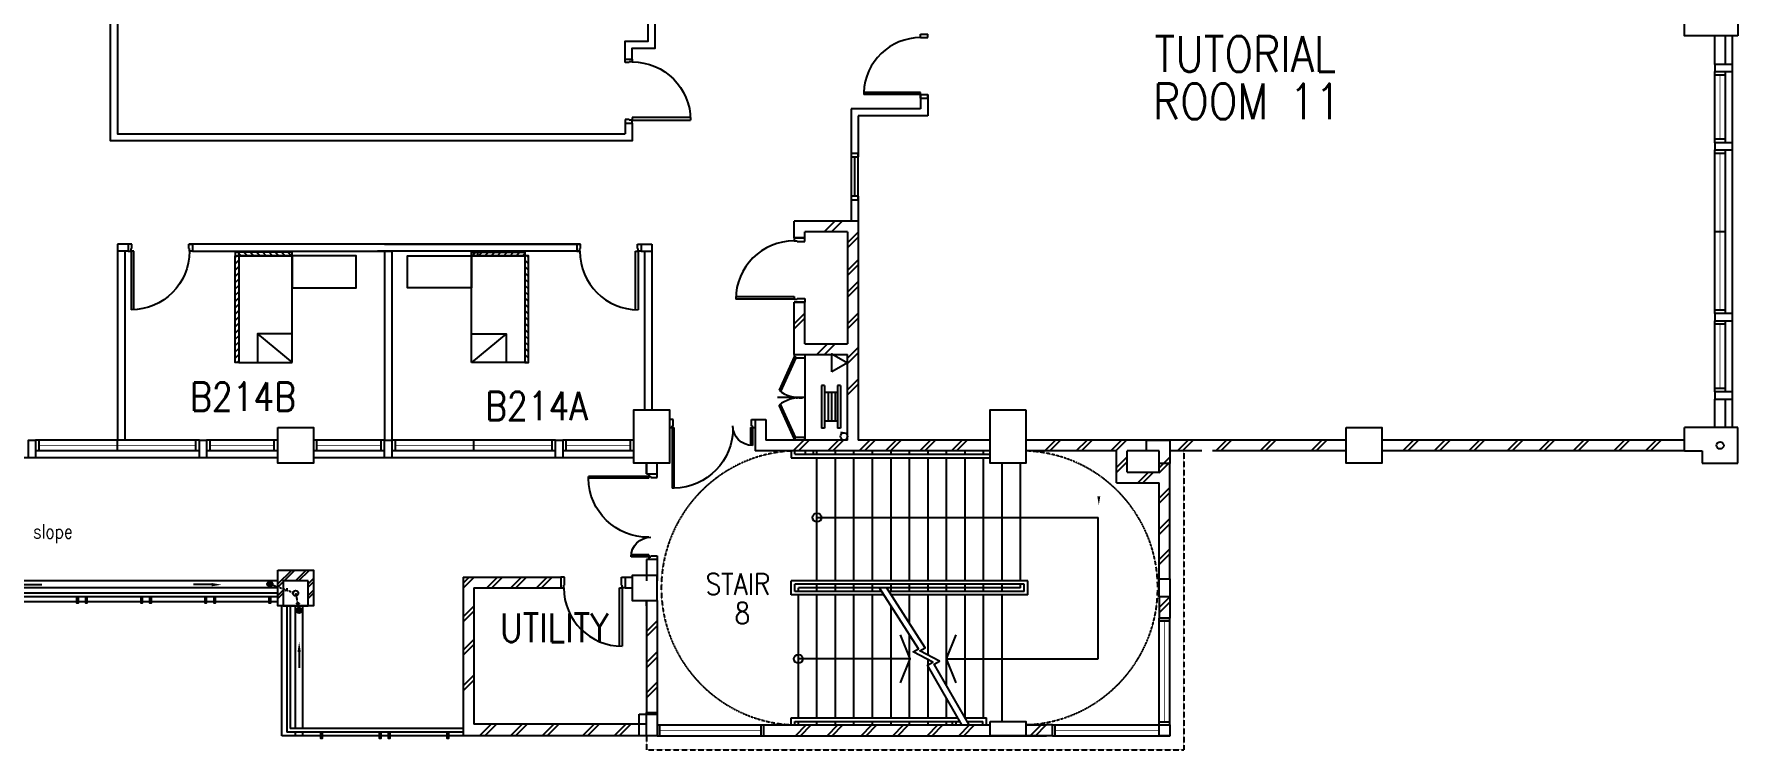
# Model space of a CAD drawing. Extents: x 1845062 to 1967303, y -845223 to -764674.
# Drawn here: x 1907242 to 1931165, y -842699 to -832649 of the extents above; entities that cross this region are included whole.
import ezdxf

# ---------------------------------------------------------------- set-up
doc = ezdxf.new("R2010")
doc.units = 0
doc.header["$LTSCALE"] = 12
doc.header["$MEASUREMENT"] = 0
doc.linetypes.add('DIVIDE', pattern=[1.25, 0.5, -0.25, 0, -0.25, 0, -0.25])
doc.linetypes.add('HIDDEN', pattern=[0.375, 0.25, -0.125])
doc.layers.get('0').update_dxf_attribs({"linetype": 'CONTINUOUS'})
for name, color, linetype in [('-FF', 240, 'CONTINUOUS'), ('-HR', 4, 'CONTINUOUS'), ('-SPR TEXT', 2, 'CONTINUOUS'), ('COL', 3, 'CONTINUOUS'), ('DOOR', 5, 'CONTINUOUS'), ('DR', 7, 'CONTINUOUS'), ('extension', 1, 'CONTINUOUS'), ('FURN', 1, 'CONTINUOUS'), ('H', 1, 'CONTINUOUS'), ('hatch', 7, 'CONTINUOUS'), ('LINE', 7, 'CONTINUOUS'), ('partition', 7, 'CONTINUOUS'), ('rail', 1, 'CONTINUOUS'), ('RWDP', 145, 'CONTINUOUS'), ('stair', 7, 'CONTINUOUS'), ('T50', 4, 'CONTINUOUS'), ('WALL', 2, 'CONTINUOUS'), ('WIN', 5, 'CONTINUOUS'), ('WP', 50, 'DIVIDE')]:
    doc.layers.add(name, color=color, linetype=linetype)
doc.styles.add('ROMANS', font='romans')

# ---------------------------------------------------------------- blocks, each defined once
blk = doc.blocks.new('D1200')
at = {"layer": 'DR', "color": 7}
for p, q in [((37, 115), (37, 965)), ((62, 115), (62, 965)), ((1138, 115), (1138, 364)), ((1163, 115), (1163, 365)), ((0, 115), (37, 115)), ((37, 115), (37, 90)), ((62, 115), (37, 115)), ((37, 90), (50, 90)), ((50, 90), (50, 0)), ((1138, 115), (1163, 115)), ((1150, 90), (1150, 0)), ((1150, 90), (1163, 90)), ((1163, 115), (1163, 90)), ((1163, 115), (1200, 115))]:
    blk.add_line(p, q, dxfattribs=at)
blk.add_arc((1163, 90), 275, 90, 180, dxfattribs=at)
at = {"layer": 'WIN', "color": 7}
for p, q in [((62, 965), (37, 965)), ((62, 965), (62, 965)), ((50, 0), (0, 0)), ((1150, 0), (1200, 0))]:
    blk.add_line(p, q, dxfattribs=at)
blk.add_arc((50, 125), 840, 359.3227, 89.147, dxfattribs=at)
blk = doc.blocks.new('FG')
at = {"layer": 'LINE', "linetype": 'Continuous'}
for points in [[(0, 0), (50, 0), (50, 100), (0, 100)], [(600, 0), (650, 0), (650, 100), (600, 100)]]:
    blk.add_lwpolyline(points, close=True, dxfattribs=at)
at = {"layer": 'LINE', "color": 5, "linetype": 'Continuous'}
for points in [[(600, 100), (50, 100)], [(50, 0), (600, 0)]]:
    blk.add_lwpolyline(points, dxfattribs=at)
at = {"layer": 'LINE', "color": 1, "linetype": 'Continuous'}
blk.add_lwpolyline([(50, 50), (600, 50)], dxfattribs=at)
blk = doc.blocks.new('D900')
at = {"layer": 'DOOR', "color": 7}
for p, q in [((50, 100), (50, 899)), ((80, 899), (50, 899)), ((80, 100), (80, 899)), ((0, 100), (0, 0)), ((0, 100), (50, 100)), ((0, 0), (50, 0)), ((50, 100), (50, 0)), ((50, 100), (80, 100)), ((850, 100), (850, 0)), ((850, 100), (900, 100)), ((850, 0), (900, 0)), ((900, 100), (900, 0))]:
    blk.add_line(p, q, dxfattribs=at)
blk.add_arc((50, 100), 800, 0, 87.8509, dxfattribs=at)
blk = doc.blocks.new('d900-1b1')
at = {"layer": 'DR'}
for p, q in [((40, 100), (40, 920)), ((80, 919), (80, 100)), ((0, 0), (0, 100)), ((0, 100), (40, 100)), ((50, 0), (0, 0)), ((80, 100), (40, 100)), ((40, 100), (40, 60)), ((40, 60), (50, 60)), ((50, 60), (50, 0)), ((860, 60), (850, 60)), ((850, 60), (850, 0)), ((850, 0), (900, 0)), ((860, 100), (860, 60)), ((900, 100), (860, 100)), ((900, 0), (900, 100))]:
    blk.add_line(p, q, dxfattribs=at)
blk.add_arc((40, 100), 820, 0, 90, dxfattribs=at)
blk = doc.blocks.new('DR-900-B')
at = {"layer": 'DR'}
for p, q in [((0, 900), (-150, 900)), ((-150, 900), (-150, 860)), ((-150, 860), (-110, 860)), ((-110, 860), (-110, 850)), ((-110, 850), (0, 850)), ((0, 850), (0, 900)), ((-150, 40), (-970, 40)), ((-969, 80), (-150, 80)), ((-150, 80), (-150, 40)), ((-150, 40), (-110, 40)), ((-150, 0), (-150, 40)), ((0, 0), (-150, 0)), ((-110, 50), (0, 50)), ((-110, 40), (-110, 50)), ((0, 50), (0, 0))]:
    blk.add_line(p, q, dxfattribs=at)
blk.add_arc((-150, 40), 820, 90, 180, dxfattribs=at)

msp = doc.modelspace()

# ---------------------------------------------------------------- hatches: boundary and pattern name
at = {"layer": 'FURN', "linetype": 'Continuous'}
h = msp.add_hatch(dxfattribs=at)
h.set_pattern_fill('ANSI31', color=0, scale=500, angle=-270, style=0)
h.set_pattern_definition([(45, (2237206.62, -2494112.42), (44.1941739, -44.1941738), [])])
h.paths.add_polyline_path([(1910116.3, -837260.9), (1910066.3, -837260.9), (1910066.3, -835760.9), (1910116.3, -835760.9)])
h = msp.add_hatch(dxfattribs=at)
h.set_pattern_fill('ANSI31', color=0, scale=500, angle=-270, style=0)
h.set_pattern_definition([(135, (1583037.23, -2494469.83), (-44.1941738, -44.1941739), [])])
h.paths.add_polyline_path([(1910116.3, -835760.9), (1910116.3, -835710.9), (1910866.3, -835710.9), (1910866.3, -835760.9)])
h = msp.add_hatch(dxfattribs=at)
h.set_pattern_fill('ANSI31', color=0, scale=500, angle=-270, style=0)
h.set_pattern_definition([(45, (2241213.453, -2494469.83), (44.1941739, -44.1941738), [])])
h.paths.add_polyline_path([(1914134.4, -835760.9), (1914134.4, -835710.9), (1913384.4, -835710.9), (1913384.4, -835760.9)])
h = msp.add_hatch(dxfattribs=at)
h.set_pattern_fill('ANSI31', color=0, scale=500, angle=-270, style=0)
h.set_pattern_definition([(135, (1587044.06, -2494112.42), (-44.1941738, -44.1941739), [])])
h.paths.add_polyline_path([(1914134.4, -837260.9), (1914184.4, -837260.9), (1914184.4, -835760.9), (1914134.4, -835760.9)])
at = {"layer": 'RWDP', "linetype": 'Continuous'}
h = msp.add_hatch(dxfattribs=at)
h.set_pattern_fill('ANSI31', color=0, scale=200, angle=45, style=0)
h.set_pattern_definition([(90, (219959.452, 12.318), (-25, 5e-15), [])])
edge = h.paths.add_edge_path()
edge.add_arc((1910554.7, -840370.4), 37.5, 0, 360)
h = msp.add_hatch(dxfattribs=at)
h.set_pattern_fill('ANSI31', color=0, scale=200, angle=45, style=0)
h.set_pattern_definition([(90, (220367.192, -358.318), (-25, 5e-15), [])])
edge = h.paths.add_edge_path()
edge.add_arc((1910962.5, -840741), 37.5, 0, 360)

# ---------------------------------------------------------------- linework, layer by layer
at = {"layer": '-FF', "color": 0, "linetype": 'Continuous'}
msp.add_line((1918064.7, -837149.1), (1918064.7, -838349.1), dxfattribs=at)
at = {"layer": '-HR', "color": 0}
for p, q in [((1918339.3, -837582.6), (1918299.3, -837582.6)), ((1918299.3, -837582.6), (1918299.3, -838182.6)), ((1918339.3, -837582.6), (1918339.3, -838182.6)), ((1918524.7, -837682.6), (1918339.3, -837682.6)), ((1918389.3, -837682.6), (1918389.3, -838082.6)), ((1918439.3, -837682.6), (1918439.3, -838082.6)), ((1918489.3, -837682.6), (1918489.3, -838082.6)), ((1918524.7, -837582.6), (1918524.7, -838182.6)), ((1918564.7, -837582.6), (1918524.7, -837582.6)), ((1918564.7, -837582.6), (1918564.7, -838182.6)), ((1918339.3, -838182.6), (1918299.3, -838182.6)), ((1918524.7, -838082.6), (1918339.3, -838082.6)), ((1918564.7, -838182.6), (1918524.7, -838182.6))]:
    msp.add_line(p, q, dxfattribs=at)
msp.add_lwpolyline([(1918444.7, -837390.3), (1918444.7, -837136.3), (1918664.7, -837263.3)], close=True, dxfattribs=at)
at = {"layer": '-SPR TEXT', "color": 0, "linetype": 'Continuous'}
msp.add_line((1918564.7, -838236.1), (1918614.1, -838248.2), dxfattribs=at)
msp.add_circle((1918614.1, -838298.2), 50, dxfattribs=at)
at = {"color": 0}
for p, q in [((1931089.7, -838174.1), (1931089.7, -832674.1)), ((1910664.7, -838599.1), (1906164.7, -838599.1)), ((1915664.7, -838599.1), (1911164.7, -838599.1)), ((1910664.7, -840324.1), (1906164.7, -840324.1)), ((1907091.5, -840379), (1907349.8, -840379)), ((1909737.9, -840379), (1909479.6, -840379)), ((1910664.7, -840424.1), (1906164.7, -840424.1)), ((1910914.7, -842399.1), (1910914.7, -840674.1)), ((1911014.7, -842399.1), (1911014.7, -840674.1)), ((1910964.5, -841325), (1910964.5, -841546.2)), ((1910914.7, -842499.1), (1910914.7, -842449.1)), ((1911014.7, -842499.1), (1911014.7, -842449.1))]:
    msp.add_line(p, q, dxfattribs=at)
at = {"color": 0, "linetype": 'Continuous'}
for p, q in [((1919689.7, -833499.1), (1919689.7, -833699.1)), ((1919789.7, -833499.1), (1919789.7, -833799.1)), ((1919689.7, -833699.1), (1918714.7, -833699.1)), ((1919789.7, -833799.1), (1918814.7, -833799.1)), ((1919789.7, -833699.1), (1919789.7, -833799.1)), ((1913339.7, -842499.1), (1910721.7, -842499.1))]:
    msp.add_line(p, q, dxfattribs=at)
at = {"color": 0}
for points in [[(1909737.9, -840402.3), (1909737.9, -840355.7), (1909877.9, -840379)], [(1910941.1, -841325), (1910987.8, -841325), (1910964.5, -841185)]]:
    msp.add_solid(points, dxfattribs=at)
at = {"layer": 'COL', "color": 0}
for p, q in [((1931164.7, -838174.1), (1930414.7, -838174.1)), ((1930414.7, -838499.1), (1930414.7, -838174.1)), ((1931164.7, -838674.1), (1931164.7, -838174.1)), ((1930414.7, -838499.1), (1930664.7, -838499.1)), ((1930664.7, -838499.1), (1930664.7, -838674.1)), ((1930664.7, -838674.1), (1931164.7, -838674.1))]:
    msp.add_line(p, q, dxfattribs=at)
for points in [[(1931164.7, -832674.1), (1930414.7, -832674.1), (1930414.7, -832174.1), (1931164.7, -832174.1)], [(1916164.7, -837924.1), (1916164.7, -838674.1), (1915664.7, -838674.1), (1915664.7, -837924.1)], [(1915664.7, -837924.1), (1916164.7, -837924.1), (1916164.7, -838674.1), (1915664.7, -838674.1)], [(1915664.7, -837924.1), (1916164.7, -837924.1), (1916164.7, -838674.1), (1915664.7, -838674.1)], [(1921164.7, -837924.1), (1921164.7, -838674.1), (1920664.7, -838674.1), (1920664.7, -837924.1)], [(1921164.7, -837924.1), (1921164.7, -838674.1), (1920664.7, -838674.1), (1920664.7, -837924.1)], [(1910664.7, -838174.1), (1911164.7, -838174.1), (1911164.7, -838674.1), (1910664.7, -838674.1)], [(1925664.7, -838174.1), (1926164.7, -838174.1), (1926164.7, -838674.1), (1925664.7, -838674.1)], [(1923039.7, -838499.1), (1922859.7, -838499.1), (1922859.7, -838349.1), (1923189.7, -838349.1), (1923189.7, -838679.1), (1923039.7, -838679.1)], [(1910664.7, -840174.1), (1911164.7, -840174.1), (1911164.7, -840674.1), (1910664.7, -840674.1)], [(1911089.7, -840324.1), (1910739.7, -840324.1), (1910739.7, -840674.1), (1911089.7, -840674.1)], [(1915989.7, -840249.1), (1915639.7, -840249.1), (1915639.7, -840599.1), (1915989.7, -840599.1)], [(1923039.7, -840299.1), (1923189.7, -840299.1), (1923189.7, -840549.1), (1923039.7, -840549.1)], [(1923039.7, -840299.1), (1923189.7, -840299.1), (1923189.7, -840549.1), (1923039.7, -840549.1)], [(1923039.7, -840299.1), (1923189.7, -840299.1), (1923189.7, -840549.1), (1923039.7, -840549.1)], [(1915739.7, -842199.1), (1915989.7, -842199.1), (1915989.7, -842499.1), (1915739.7, -842499.1)], [(1915839.7, -842174.1), (1915989.7, -842174.1), (1915989.7, -842499.1), (1915839.7, -842499.1)], [(1920664.7, -842299.1), (1921164.7, -842299.1), (1921164.7, -842499.1), (1920664.7, -842499.1)], [(1920664.7, -842299.1), (1921164.7, -842299.1), (1921164.7, -842499.1), (1920664.7, -842499.1)]]:
    msp.add_lwpolyline(points, close=True, dxfattribs=at)
at = {"layer": 'DOOR', "color": 0}
for p, q in [((1917914.7, -837179.1), (1917701.4, -837650.1)), ((1917935.5, -837193), (1917721.5, -837665)), ((1917914.7, -837154.1), (1917914.7, -837179.1)), ((1917914.7, -837179.1), (1917939.7, -837179.1)), ((1917935.5, -837193), (1917914.7, -837179.1)), ((1917939.7, -837179.1), (1917939.7, -837192.1)), ((1917939.7, -837192.1), (1918064.7, -837192.1)), ((1918064.7, -837154.1), (1918064.7, -837192.1)), ((1917914.7, -838329.1), (1917701.4, -837858.2)), ((1917935.5, -838315.3), (1917721.5, -837843.3)), ((1917935.5, -838305.2), (1917914.7, -838319.1)), ((1917914.7, -838319.1), (1917939.7, -838319.1)), ((1917914.7, -838344.1), (1917914.7, -838319.1)), ((1917939.7, -838319.1), (1917939.7, -838306.1)), ((1917939.7, -838306.1), (1918064.7, -838306.1)), ((1918064.7, -838344.1), (1918064.7, -838306.1))]:
    msp.add_line(p, q, dxfattribs=at)
for centre, start, end in [((1918008.4, -837256.8), 232.03455, 272.4491), ((1918008.4, -838251.5), 87.5509, 127.96545)]:
    msp.add_arc(centre, 499, start, end, dxfattribs=at)
at = {"layer": 'DR', "color": 0}
for p, q in [((1918064.7, -835511.6), (1917914.7, -835511.6)), ((1917914.7, -835511.6), (1917914.7, -835551.6)), ((1917914.7, -835551.6), (1917954.7, -835551.6)), ((1917954.7, -835551.6), (1917954.7, -835561.6)), ((1917954.7, -835561.6), (1918064.7, -835561.6)), ((1918064.7, -835561.6), (1918064.7, -835511.6)), ((1917914.7, -836371.6), (1917094.7, -836371.6)), ((1917095.7, -836331.6), (1917914.7, -836331.6)), ((1917914.7, -836331.6), (1917914.7, -836371.6)), ((1917914.7, -836371.6), (1917954.7, -836371.6)), ((1918064.7, -836411.6), (1917914.7, -836411.6)), ((1917954.7, -836361.6), (1918064.7, -836361.6)), ((1917954.7, -836371.6), (1917954.7, -836361.6)), ((1918064.7, -836361.6), (1918064.7, -836411.6)), ((1918064.7, -837753), (1917680.3, -837753))]:
    msp.add_line(p, q, dxfattribs=at)
at = {"layer": 'DR', "color": 0, "linetype": 'Continuous'}
for p, q in [((1915839.7, -840674.1), (1915839.7, -840599.1)), ((1915989.7, -840599.1), (1915989.7, -840674.1))]:
    msp.add_line(p, q, dxfattribs=at)
at = {"layer": 'DR', "color": 0}
msp.add_arc((1917914.7, -836371.6), 820, 90, 180, dxfattribs=at)
at = {"layer": 'extension', "color": 0, "linetype": 'HIDDEN'}
for p, q in [((1923383.9, -838499.1), (1923383.9, -842699.1)), ((1915839.7, -842499.1), (1915839.7, -842699.1)), ((1915839.7, -842699.1), (1923383.9, -842699.1))]:
    msp.add_line(p, q, dxfattribs=at)
at = {"layer": 'FURN', "color": 0, "linetype": 'Continuous'}
for p, q in [((1910381.3, -836856.9), (1910866.3, -837260.9)), ((1913869.4, -836856.9), (1913384.4, -837260.9))]:
    msp.add_line(p, q, dxfattribs=at)
for points in [[(1910116.3, -835760.9), (1910116.3, -835710.9), (1910066.3, -835710.9), (1910066.3, -835760.9)], [(1910116.3, -837260.9), (1910066.3, -837260.9), (1910066.3, -835760.9), (1910116.3, -835760.9)], [(1910866.3, -835760.9), (1910866.3, -835710.9), (1910116.3, -835710.9), (1910116.3, -835760.9)], [(1910866.3, -837260.9), (1910866.3, -835760.9), (1910116.3, -835760.9), (1910116.3, -837260.9)], [(1910866.3, -836210.9), (1911766.3, -836210.9), (1911766.3, -835760.9), (1910866.3, -835760.9)], [(1913384.4, -836210.9), (1912484.4, -836210.9), (1912484.4, -835760.9), (1913384.4, -835760.9)], [(1913384.4, -835760.9), (1913384.4, -835710.9), (1914134.4, -835710.9), (1914134.4, -835760.9)], [(1913384.4, -837260.9), (1913384.4, -835760.9), (1914134.4, -835760.9), (1914134.4, -837260.9)], [(1913416.3, -835760.9), (1913416.3, -835710.9), (1913466.3, -835710.9), (1913466.3, -835760.9)], [(1914134.4, -837260.9), (1914184.4, -837260.9), (1914184.4, -835760.9), (1914134.4, -835760.9)], [(1910866.3, -837260.9), (1910866.3, -836856.9), (1910381.3, -836856.9), (1910381.3, -837260.9)], [(1913384.4, -837260.9), (1913384.4, -836856.9), (1913869.4, -836856.9), (1913869.4, -837260.9)]]:
    msp.add_lwpolyline(points, close=True, dxfattribs=at)
at = {"layer": 'H', "color": 0}
for p, q in [((1913348.9, -840274.1), (1913264.7, -840358.3)), ((1913419.6, -840274.1), (1913269.6, -840424.1)), ((1913749.7, -840274.1), (1913599.7, -840424.1)), ((1913820.5, -840274.1), (1913670.5, -840424.1)), ((1914084.9, -840274.1), (1913934.9, -840424.1)), ((1914155.6, -840274.1), (1914005.6, -840424.1)), ((1914446.4, -840274.1), (1914296.4, -840424.1)), ((1914517.1, -840274.1), (1914367.1, -840424.1)), ((1913414.7, -840681.4), (1913264.7, -840831.4)), ((1913414.7, -840752.1), (1913264.7, -840902.1)), ((1913414.7, -841147.7), (1913264.7, -841297.7)), ((1913414.7, -841218.4), (1913264.7, -841368.4)), ((1913414.7, -841650.4), (1913264.7, -841800.4)), ((1913414.7, -841721.1), (1913264.7, -841871.1))]:
    msp.add_line(p, q, dxfattribs=at)
at = {"layer": 'hatch', "color": 0}
for p, q in [((1918333.6, -835424.1), (1918483.6, -835274.1)), ((1918439.7, -835424.1), (1918589.7, -835274.1)), ((1918664.7, -835580.5), (1918814.7, -835430.5)), ((1918664.7, -835652.1), (1918814.7, -835502.1)), ((1918664.7, -835969.1), (1918814.7, -835819.1)), ((1918664.7, -836040.7), (1918814.7, -835890.7)), ((1918664.7, -836273.3), (1918814.7, -836123.3)), ((1918664.7, -836344.9), (1918814.7, -836194.9)), ((1918664.7, -836344.9), (1918814.7, -836194.9)), ((1917914.7, -836717.1), (1918064.7, -836567.1)), ((1917914.7, -836788.7), (1918064.7, -836638.7)), ((1918664.7, -836717.1), (1918814.7, -836567.1)), ((1918664.7, -836788.7), (1918814.7, -836638.7)), ((1918233.2, -837149.1), (1918383.2, -836999.1)), ((1918339.3, -837149.1), (1918489.3, -836999.1)), ((1918664.7, -837200.3), (1918814.7, -837050.3)), ((1918664.7, -837271.9), (1918814.7, -837121.9)), ((1918664.7, -837644.1), (1918814.7, -837494.1)), ((1918664.7, -837715.7), (1918814.7, -837565.7)), ((1917901.5, -838499.1), (1918051.5, -838349.1)), ((1917973.1, -838499.1), (1918123.1, -838349.1)), ((1918384.7, -838499.1), (1918534.7, -838349.1)), ((1918456.3, -838499.1), (1918606.3, -838349.1)), ((1918828.5, -838499.1), (1918978.5, -838349.1)), ((1918900.1, -838499.1), (1919050.1, -838349.1)), ((1919195.1, -838499.1), (1919345.1, -838349.1)), ((1919266.7, -838499.1), (1919416.7, -838349.1)), ((1919678.2, -838499.1), (1919828.2, -838349.1)), ((1919749.9, -838499.1), (1919899.9, -838349.1)), ((1920122.1, -838499.1), (1920272.1, -838349.1)), ((1920193.7, -838499.1), (1920343.7, -838349.1)), ((1921431.9, -838499.1), (1921581.9, -838349.1)), ((1921503.5, -838499.1), (1921653.5, -838349.1)), ((1921875.7, -838499.1), (1922025.7, -838349.1)), ((1921947.3, -838499.1), (1922097.3, -838349.1)), ((1922358.9, -838499.1), (1922508.9, -838349.1)), ((1922430.5, -838499.1), (1922580.5, -838349.1)), ((1923296, -838499.1), (1923446, -838349.1)), ((1923367.7, -838499.1), (1923517.7, -838349.1)), ((1923834.2, -838499.1), (1923984.2, -838349.1)), ((1923905.9, -838499.1), (1924055.9, -838349.1)), ((1924457.1, -838499.1), (1924607.1, -838349.1)), ((1924528.7, -838499.1), (1924678.7, -838349.1)), ((1925170.7, -838499.1), (1925320.7, -838349.1)), ((1925242.3, -838499.1), (1925392.3, -838349.1)), ((1926457.7, -838499.1), (1926607.7, -838349.1)), ((1926529.3, -838499.1), (1926679.3, -838349.1)), ((1926901.5, -838499.1), (1927051.5, -838349.1)), ((1926973.2, -838499.1), (1927123.2, -838349.1)), ((1927384.7, -838499.1), (1927534.7, -838349.1)), ((1927456.3, -838499.1), (1927606.3, -838349.1)), ((1927924.5, -838499.1), (1928074.5, -838349.1)), ((1927996.1, -838499.1), (1928146.1, -838349.1)), ((1928368.3, -838499.1), (1928518.3, -838349.1)), ((1928439.9, -838499.1), (1928589.9, -838349.1)), ((1928851.5, -838499.1), (1929001.5, -838349.1)), ((1928923.1, -838499.1), (1929073.1, -838349.1)), ((1929421.6, -838499.1), (1929571.6, -838349.1)), ((1929493.3, -838499.1), (1929643.3, -838349.1)), ((1929865.5, -838499.1), (1930015.5, -838349.1)), ((1929937.1, -838499.1), (1930087.1, -838349.1)), ((1922439.7, -838733.6), (1922589.7, -838583.6)), ((1922439.7, -838805.2), (1922589.7, -838655.2)), ((1923039.7, -838738.5), (1923189.7, -838588.5)), ((1923039.7, -838810.1), (1923189.7, -838660.1)), ((1922739.7, -838949.1), (1922889.7, -838799.1)), ((1922811.3, -838949.1), (1922961.3, -838799.1)), ((1923039.7, -839163.5), (1923189.7, -839013.5)), ((1923039.7, -839235.1), (1923189.7, -839085.1)), ((1923039.7, -839601.1), (1923189.7, -839451.1)), ((1923039.7, -839672.7), (1923189.7, -839522.7)), ((1923039.7, -840026.1), (1923189.7, -839876.1)), ((1923039.7, -840097.7), (1923189.7, -839947.7)), ((1910664.7, -840369.3), (1910859.9, -840174.1)), ((1910664.7, -840412), (1910739.7, -840337)), ((1910752.5, -840324.1), (1910902.5, -840174.1)), ((1910914.7, -840324.1), (1911064.7, -840174.1)), ((1910957.3, -840324.1), (1911107.3, -840174.1)), ((1911089.7, -840369.3), (1911164.7, -840294.3)), ((1911089.7, -840412), (1911164.7, -840337)), ((1910664.7, -840530.3), (1910739.7, -840455.3)), ((1910664.7, -840573), (1910739.7, -840498)), ((1911089.7, -840530.3), (1911164.7, -840455.3)), ((1911089.7, -840573), (1911164.7, -840498)), ((1923039.7, -840701.5), (1923189.7, -840551.5)), ((1923039.7, -840773.1), (1923189.7, -840623.1)), ((1915839.7, -841035.8), (1915989.7, -840885.8)), ((1915839.7, -841107.5), (1915989.7, -840957.5)), ((1915839.7, -841473.5), (1915989.7, -841323.5)), ((1915839.7, -841545.1), (1915989.7, -841395.1)), ((1915839.7, -841898.5), (1915989.7, -841748.5)), ((1915839.7, -841970.1), (1915989.7, -841820.1)), ((1913512.2, -842489.1), (1913662.2, -842339.1)), ((1913583.8, -842489.1), (1913733.8, -842339.1)), ((1913945.2, -842489.1), (1914095.2, -842339.1)), ((1914016.8, -842489.1), (1914166.8, -842339.1)), ((1914389, -842489.1), (1914539, -842339.1)), ((1914460.7, -842489.1), (1914610.7, -842339.1)), ((1914955, -842489.1), (1915105, -842339.1)), ((1915026.7, -842489.1), (1915176.7, -842339.1)), ((1915398.9, -842489.1), (1915548.9, -842339.1)), ((1915470.5, -842489.1), (1915620.5, -842339.1)), ((1917933, -842499.1), (1918083, -842349.1)), ((1918004.6, -842499.1), (1918154.6, -842349.1)), ((1918376.8, -842499.1), (1918526.8, -842349.1)), ((1918448.5, -842499.1), (1918598.5, -842349.1)), ((1918855, -842499.1), (1919005, -842349.1)), ((1918926.6, -842499.1), (1919076.6, -842349.1)), ((1919298.8, -842499.1), (1919448.8, -842349.1)), ((1919370.5, -842499.1), (1919520.5, -842349.1)), ((1919782, -842499.1), (1919932, -842349.1)), ((1919853.6, -842499.1), (1920003.6, -842349.1)), ((1920225.8, -842499.1), (1920375.8, -842349.1)), ((1920297.5, -842499.1), (1920447.5, -842349.1)), ((1921229.8, -842499.1), (1921379.8, -842349.1)), ((1921301.4, -842499.1), (1921451.4, -842349.1))]:
    msp.add_line(p, q, dxfattribs=at)
msp.add_solid([(1917939.7, -837773.9), (1917939.7, -837732.2), (1918064.7, -837753)], dxfattribs=at)
at = {"layer": 'LINE', "color": 0, "linetype": 'Continuous'}
for p, q in [((1906164.7, -840617.1, 0), (1910664.7, -840617.1)), ((1910721.7, -842499.1, 0), (1910721.7, -840674.1, 0))]:
    msp.add_line(p, q, dxfattribs=at)
at = {"layer": 'partition', "color": 0}
for p, q in [((1918714.7, -833699.1), (1918714.7, -834374.1)), ((1918814.7, -833799.1), (1918814.7, -834374.1)), ((1918714.7, -834924.1), (1918714.7, -835274.1)), ((1918814.7, -834924.1), (1918814.7, -835274.1))]:
    msp.add_line(p, q, dxfattribs=at)
at = {"layer": 'partition', "color": 0, "linetype": 'Continuous'}
for p, q in [((1908414.7, -835599.1), (1908414.7, -838349.1)), ((1908414.7, -835599.1), (1908414.7, -838349.1)), ((1912164.7, -835599.1), (1909414.7, -835599.1)), ((1914914.7, -835599.1), (1912164.7, -835599.1)), ((1912164.7, -835599.1), (1914914.7, -835599.1)), ((1915914.7, -835599.1), (1915914.7, -837924.1)), ((1915914.7, -835599.1), (1915914.7, -837924.1)), ((1915914.7, -835599.1), (1915914.7, -837924.1)), ((1908514.7, -835699.1), (1908514.7, -838349.1)), ((1909464.7, -835699.1), (1912264.7, -835699.1)), ((1914864.7, -835699.1), (1912064.7, -835699.1)), ((1912164.7, -835699.1), (1912164.7, -838349.1)), ((1914904.7, -835699.1), (1912264.7, -835699.1)), ((1912264.7, -835699.1), (1912264.7, -838349.1)), ((1915814.7, -835699.1), (1915814.7, -837924.1))]:
    msp.add_line(p, q, dxfattribs=at)
for points in [[(1915639.7, -833899.1), (1915639.7, -834149.1), (1908314.7, -834149.1), (1908314.7, -814049.1)], [(1915539.7, -824149.1), (1908414.7, -824149.1), (1908414.7, -834049.1), (1915539.7, -834049.1)], [(1915539.7, -832999.1), (1915539.7, -832749.1), (1915864.7, -832749.1), (1915864.7, -832399.1)], [(1915639.7, -832999.1), (1915639.7, -832849.1), (1915964.7, -832849.1), (1915964.7, -832399.1)], [(1915539.7, -833899.1), (1915539.7, -834049.1)], [(1908564.7, -835599.1), (1908414.7, -835599.1)], [(1915764.7, -835599.1), (1915914.7, -835599.1)], [(1908564.7, -835699.1), (1908414.7, -835699.1)], [(1915764.7, -835699.1), (1915914.7, -835699.1)]]:
    msp.add_lwpolyline(points, dxfattribs=at)
at = {"layer": 'rail', "color": 0}
for p, q in [((1910664.7, -840499.1), (1906164.7, -840499.1)), ((1910664.7, -840549.1), (1906164.7, -840549.1)), ((1910789.7, -840674.1), (1910789.7, -842449.1)), ((1910839.7, -840674.1), (1910839.7, -842399.1)), ((1913267.1, -842449.1), (1910789.7, -842449.1)), ((1913267.1, -842399.1), (1910839.7, -842399.1))]:
    msp.add_line(p, q, dxfattribs=at)
at = {"layer": 'rail', "color": 0, "elevation": 0}
for points in [[(1907864.7, -840549.1), (1907839.7, -840549.1), (1907839.7, -840634.1), (1907864.7, -840634.1)], [(1907989.7, -840549.1), (1907964.7, -840549.1), (1907964.7, -840634.1), (1907989.7, -840634.1)], [(1908764.7, -840549.1), (1908739.7, -840549.1), (1908739.7, -840634.1), (1908764.7, -840634.1)], [(1908889.7, -840549.1), (1908864.7, -840549.1), (1908864.7, -840634.1), (1908889.7, -840634.1)], [(1909664.7, -840549.1), (1909639.7, -840549.1), (1909639.7, -840634.1), (1909664.7, -840634.1)], [(1909789.7, -840549.1), (1909764.7, -840549.1), (1909764.7, -840634.1), (1909789.7, -840634.1)], [(1910564.7, -840549.1), (1910539.7, -840549.1), (1910539.7, -840634.1), (1910564.7, -840634.1)], [(1911289.7, -842449.1), (1911264.7, -842449.1), (1911264.7, -842534.1), (1911289.7, -842534.1)], [(1912114.7, -842449.1), (1912089.7, -842449.1), (1912089.7, -842534.1), (1912114.7, -842534.1)], [(1912239.7, -842449.1), (1912214.7, -842449.1), (1912214.7, -842534.1), (1912239.7, -842534.1)], [(1913064.7, -842449.1), (1913039.7, -842449.1), (1913039.7, -842534.1), (1913064.7, -842534.1)]]:
    msp.add_lwpolyline(points, close=True, dxfattribs=at)
at = {"layer": 'RWDP', "color": 0, "linetype": 'HIDDEN'}
for p, q in [((1910559.5, -840370.4), (1910909.9, -840499.1)), ((1910798.3, -840458.1), (1910765.2, -840464.5)), ((1910798.3, -840458.1), (1910795, -840426.8)), ((1910914.7, -840499.1), (1910962.5, -840741)), ((1910938.6, -840620.1), (1910920.5, -840657)), ((1910938.6, -840620.1), (1910968.5, -840646))]:
    msp.add_line(p, q, dxfattribs=at)
at = {"layer": 'RWDP', "color": 0, "linetype": 'Continuous'}
for centre, radius in [((1930914.7, -838424.1), 50), ((1910554.7, -840370.4), 37.5), ((1910914.7, -840499.1), 37.5), ((1910962.5, -840741), 37.5)]:
    msp.add_circle(centre, radius, dxfattribs=at)
at = {"layer": 'stair', "color": 0, "linetype": 'Continuous'}
msp.add_line((1917914.7, -836411.6), (1918064.7, -836411.6), dxfattribs=at)
at = {"layer": 'stair', "color": 0}
for p, q in [((1917873.9, -838499.1), (1917873.9, -838599.1)), ((1917873.9, -838599.1), (1920664.7, -838599.1)), ((1917923.9, -838549.1), (1917923.9, -838499.1)), ((1917923.9, -838549.1), (1920664.7, -838549.1)), ((1918073.9, -838549.1), (1918073.9, -838499.1)), ((1918184.7, -838549.1), (1918184.7, -838499.1)), ((1918184.7, -838549.1), (1920664.7, -838549.1)), ((1918233.9, -838549.1), (1918233.9, -838499.1)), ((1918233.9, -840324.1), (1918233.9, -838599.1)), ((1918493.9, -838549.1), (1918493.9, -838499.1)), ((1918493.9, -840324.1), (1918493.9, -838599.1)), ((1918753.9, -838549.1), (1918753.9, -838499.1)), ((1918753.9, -840324.1), (1918753.9, -838599.1)), ((1919013.9, -838549.1), (1919013.9, -838499.1)), ((1919013.9, -840324.1), (1919013.9, -838599.1)), ((1919273.9, -838549.1), (1919273.9, -838499.1)), ((1919273.9, -840324.1), (1919273.9, -838599.1)), ((1919533.9, -838549.1), (1919533.9, -838499.1)), ((1919533.9, -840324.1), (1919533.9, -838599.1)), ((1919793.9, -838549.1), (1919793.9, -838499.1)), ((1919793.9, -840324.1), (1919793.9, -838599.1)), ((1920053.9, -838549.1), (1920053.9, -838499.1)), ((1920053.9, -840324.1), (1920053.9, -838599.1)), ((1920313.9, -838549.1), (1920313.9, -838499.1)), ((1920313.9, -840324.1), (1920313.9, -838599.1)), ((1920573.9, -838549.1), (1920573.9, -838499.1)), ((1920573.9, -840324.1), (1920573.9, -838599.1)), ((1920833.9, -840324.1), (1920833.9, -838674.1)), ((1921093.9, -840324.1), (1921093.9, -838674.1)), ((1918233.9, -839436.6), (1922181.5, -839436.6)), ((1922181.5, -841420.7), (1922181.5, -839436.6)), ((1921193.9, -840324.1), (1917873.9, -840324.1)), ((1917873.9, -840524.1), (1917873.9, -840324.1)), ((1921143.9, -840374.1), (1917923.9, -840374.1)), ((1917923.9, -840474.1), (1917923.9, -840374.1)), ((1918233.9, -840424.1), (1918233.9, -840374.1)), ((1918493.9, -840424.1), (1918493.9, -840374.1)), ((1918753.9, -840424.1), (1918753.9, -840374.1)), ((1918753.9, -840424.1), (1918753.9, -840374.1)), ((1919013.9, -840424.1), (1919013.9, -840374.1)), ((1919013.9, -840424.1), (1919013.9, -840374.1)), ((1919273.9, -840474.1), (1919273.9, -840374.1)), ((1919533.9, -840424.1), (1919533.9, -840374.1)), ((1919793.9, -840424.1), (1919793.9, -840374.1)), ((1920053.9, -840424.1), (1920053.9, -840374.1)), ((1920313.9, -840424.1), (1920313.9, -840374.1)), ((1920573.9, -840424.1), (1920573.9, -840374.1)), ((1920833.9, -840424.1), (1920833.9, -840374.1)), ((1921093.9, -840424.1), (1921093.9, -840374.1)), ((1921143.9, -840474.1), (1921143.9, -840374.1)), ((1921193.9, -840524.1), (1921193.9, -840324.1)), ((1919175.9, -840524.1), (1917873.9, -840524.1)), ((1919144, -840474.1), (1917923.9, -840474.1)), ((1921093.9, -840424.1), (1917973.9, -840424.1)), ((1917973.9, -840474.1), (1917973.9, -840424.1)), ((1917973.9, -842249.1), (1917973.9, -840524.1)), ((1918233.9, -840474.1), (1918233.9, -840424.1)), ((1918233.9, -842249.1), (1918233.9, -840524.1)), ((1918493.9, -840474.1), (1918493.9, -840424.1)), ((1918493.9, -842249.1), (1918493.9, -840524.1)), ((1918753.9, -840474.1), (1918753.9, -840424.1)), ((1918753.9, -842249.1), (1918753.9, -840524.1)), ((1919013.9, -840474.1), (1919013.9, -840424.1)), ((1919013.9, -842249.1), (1919013.9, -840524.1)), ((1921143.9, -840474.1), (1919244.6, -840474.1)), ((1919269.6, -840474.1), (1919271.7, -840474.1)), ((1921193.9, -840524.1), (1919276.6, -840524.1)), ((1921193.9, -840524.1), (1919276.6, -840524.1)), ((1921093.9, -840424.1), (1919294.5, -840424.1)), ((1919533.9, -840474.1), (1919533.9, -840424.1)), ((1919533.9, -840474.1), (1919533.9, -840428.5)), ((1919533.9, -840926.8), (1919533.9, -840524.1)), ((1919793.9, -840474.1), (1919793.9, -840424.1)), ((1919793.9, -840474.1), (1919793.9, -840424.1)), ((1919793.9, -841369.1), (1919793.9, -840524.1)), ((1920053.9, -840474.1), (1920053.9, -840424.1)), ((1920053.9, -840474.1), (1920053.9, -840424.1)), ((1920053.9, -841796.3), (1920053.9, -840524.1)), ((1920313.9, -840474.1), (1920313.9, -840424.1)), ((1920313.9, -840474.1), (1920313.9, -840424.1)), ((1920313.9, -842249.1), (1920313.9, -840524.1)), ((1920573.9, -840474.1), (1920573.9, -840424.1)), ((1920573.9, -840474.1), (1920573.9, -840424.1)), ((1920573.9, -842249.1), (1920573.9, -840524.1)), ((1920833.9, -840474.1), (1920833.9, -840424.1)), ((1920833.9, -840474.1), (1920833.9, -840424.1)), ((1920833.9, -842299.1), (1920833.9, -840524.1)), ((1919273.9, -842249.1), (1919273.9, -840677.7)), ((1919533.9, -842249.1), (1919533.9, -841085.2)), ((1919542.2, -841420.7), (1917973.9, -841420.7)), ((1919793.9, -842249.1), (1919793.9, -841431.2)), ((1920053.9, -841420.7), (1922181.5, -841420.7)), ((1920053.9, -842249.1), (1920053.9, -841972.1)), ((1917873.9, -842249.1), (1920212.2, -842249.1)), ((1917873.9, -842349.1), (1917873.9, -842249.1)), ((1917923.9, -842299.1), (1920240.8, -842299.1)), ((1917923.9, -842349.1), (1917923.9, -842299.1)), ((1917973.9, -842349.1), (1917973.9, -842299.1)), ((1918233.9, -842349.1), (1918233.9, -842299.1)), ((1918493.9, -842349.1), (1918493.9, -842299.1)), ((1918753.9, -842349.1), (1918753.9, -842299.1)), ((1919013.9, -842349.1), (1919013.9, -842299.1)), ((1919273.9, -842349.1), (1919273.9, -842299.1)), ((1919533.9, -842349.1), (1919533.9, -842299.1)), ((1919793.9, -842349.1), (1919793.9, -842299.1)), ((1920053.9, -842349.1), (1920053.9, -842299.1)), ((1920132.2, -842299.1), (1920132.2, -842349.1)), ((1920182.2, -842299.1), (1920182.2, -842349.1)), ((1920312.8, -842249.1), (1920614.7, -842249.1)), ((1920341.3, -842299.1), (1920564.7, -842299.1)), ((1920564.7, -842349.1), (1920564.7, -842299.1)), ((1920614.7, -842349.1), (1920614.7, -842249.1))]:
    msp.add_line(p, q, dxfattribs=at)
for points in [[(1920269.4, -842349.1), (1919788.1, -841507.2), (1919860.4, -841466), (1919586.9, -841322.8), (1919659.1, -841281.5), (1919109.4, -840419.8)], [(1920369.9, -842349.1), (1919881, -841493.8), (1919953.2, -841452.6), (1919679.8, -841309.4), (1919752, -841268.1), (1919209.9, -840419.8)]]:
    msp.add_lwpolyline(points, dxfattribs=at)
at = {"layer": 'stair', "color": 0, "linetype": 'Continuous'}
for points in [[(1919407.5, -841757.8), (1919542.2, -841420.7), (1919407.5, -841083.6)], [(1920188.6, -841757.8), (1920053.9, -841420.7), (1920188.6, -841083.6)]]:
    msp.add_lwpolyline(points, dxfattribs=at)
for centre in [(1918233.9, -839436.6), (1917973.9, -841420.7)]:
    msp.add_circle(centre, 62.5, dxfattribs=at)
at = {"layer": 'stair', "color": 0, "linetype": 'HIDDEN'}
for centre, start, end in [((1917973.9, -840424.1), 90, 270), ((1921093.9, -840424.1), 272.10753, 87.89247)]:
    msp.add_arc(centre, 1925, start, end, dxfattribs=at)
at = {"layer": 'WALL', "color": 0}
for p, q in [((1930839.7, -833074.1), (1930839.7, -832674.1)), ((1930989.7, -833074.1), (1930989.7, -832674.1)), ((1917914.7, -835511.6), (1917914.7, -835274.1)), ((1918814.7, -835274.1), (1917914.7, -835274.1)), ((1918814.7, -835274.1), (1918814.7, -838349.1)), ((1917914.7, -835511.6), (1918064.7, -835511.6)), ((1918064.7, -835511.6), (1918064.7, -835424.1)), ((1918664.7, -835424.1), (1918064.7, -835424.1)), ((1918664.7, -835424.1), (1918664.7, -836999.1)), ((1918664.7, -835599.1), (1918664.7, -836999.1)), ((1917914.7, -837149.1), (1917914.7, -836411.6)), ((1918064.7, -836999.1), (1918064.7, -836411.6)), ((1918064.7, -836999.1), (1918664.7, -836999.1)), ((1917914.7, -837149.1), (1918664.7, -837149.1)), ((1918664.7, -838349.1), (1918664.7, -837149.1)), ((1930839.7, -838174.1), (1930839.7, -837774.1)), ((1930989.7, -838174.1), (1930989.7, -837774.1)), ((1917364.7, -838059.1), (1917364.7, -838499.1)), ((1917364.7, -838059.1), (1917514.7, -838059.1)), ((1917364.7, -838059.1), (1917514.7, -838059.1)), ((1917514.7, -838059.1), (1917514.7, -838349.1)), ((1917514.7, -838059.1), (1917514.7, -838349.1)), ((1918664.7, -838349.1), (1917514.7, -838349.1)), ((1920664.7, -838349.1), (1918814.7, -838349.1)), ((1923208.9, -838349.1), (1921164.7, -838349.1)), ((1925664.7, -838349.1), (1923189.7, -838349.1)), ((1930414.7, -838349.1), (1926164.7, -838349.1)), ((1915839.7, -838674.1), (1915839.7, -838824.1)), ((1915839.7, -838824.1), (1915839.7, -838674.1)), ((1915989.7, -838824.1), (1915989.7, -838674.1)), ((1920664.7, -838499.1), (1917364.7, -838499.1)), ((1922439.7, -838499.1), (1921164.7, -838499.1)), ((1922439.7, -838949.1), (1922439.7, -838499.1)), ((1923039.7, -838499.1), (1922589.7, -838499.1)), ((1922589.7, -838799.1), (1922589.7, -838499.1)), ((1923039.7, -838799.1), (1923039.7, -838499.1)), ((1923639.7, -838499.1), (1923189.7, -838499.1)), ((1923189.7, -840299.1), (1923189.7, -838679.1)), ((1925664.7, -838499.1), (1923789.7, -838499.1)), ((1930414.7, -838499.1), (1926164.7, -838499.1)), ((1915839.7, -838824.1), (1915989.7, -838824.1)), ((1922439.7, -838949.1), (1923039.7, -838949.1)), ((1922589.7, -838799.1), (1923039.7, -838799.1)), ((1923039.7, -840299.1), (1923039.7, -838949.1)), ((1915839.7, -840024.1), (1915839.7, -840324.1)), ((1915989.7, -840024.1), (1915839.7, -840024.1)), ((1915989.7, -840024.1), (1915989.7, -840324.1)), ((1913264.7, -840274.1), (1913267.2, -842499.1)), ((1913264.7, -840274.1), (1914639.7, -840274.1)), ((1915539.7, -840274.1), (1915639.7, -840274.1)), ((1913414.7, -840424.1), (1913414.7, -842339.1)), ((1913414.7, -840424.1), (1914639.7, -840424.1)), ((1915539.7, -840424.1), (1915639.7, -840424.1)), ((1915839.7, -840599.1), (1915839.7, -842199.1)), ((1915989.7, -840599.1), (1915989.7, -842199.1)), ((1923039.7, -840549.1), (1923039.7, -840849.1)), ((1923189.7, -840549.1), (1923189.7, -840849.1)), ((1923189.7, -840849.1), (1923039.7, -840849.1)), ((1915839.7, -842499.1), (1913267.2, -842499.1)), ((1915839.7, -842339.1), (1913414.7, -842339.1)), ((1917489.7, -842349.1), (1920664.7, -842349.1)), ((1917489.7, -842499.1), (1917489.7, -842349.1)), ((1917489.7, -842499.1), (1921458.9, -842499.1)), ((1921164.7, -842349.1), (1921458.9, -842349.1)), ((1921539.7, -842349.1), (1921183.9, -842349.1)), ((1921539.7, -842499.1), (1921183.9, -842499.1)), ((1921539.7, -842499.1), (1921539.7, -842349.1))]:
    msp.add_line(p, q, dxfattribs=at)
at = {"layer": 'WALL', "color": 0, "linetype": 'Continuous'}
for q in [(1909464.7, -835599.1), (1914864.7, -835599.1)]:
    msp.add_line((1912164.7, -835599.1), q, dxfattribs=at)
at = {"layer": 'WALL', "color": 0}
for points in [[(1931089.7, -833074.1), (1930839.7, -833074.1), (1930839.7, -833174.1), (1931089.7, -833174.1)], [(1931089.7, -834174.1), (1930839.7, -834174.1), (1930839.7, -834274.1), (1931089.7, -834274.1)], [(1931089.7, -836574.1), (1930839.7, -836574.1), (1930839.7, -836674.1), (1931089.7, -836674.1)], [(1931089.7, -837674.1), (1930839.7, -837674.1), (1930839.7, -837774.1), (1931089.7, -837774.1)], [(1907164.7, -838599.1), (1907164.7, -838349.1), (1907264.7, -838349.1), (1907264.7, -838599.1)], [(1909564.7, -838599.1), (1909564.7, -838349.1), (1909664.7, -838349.1), (1909664.7, -838599.1)], [(1912164.7, -838599.1), (1912164.7, -838349.1), (1912264.7, -838349.1), (1912264.7, -838599.1)], [(1914564.7, -838599.1), (1914564.7, -838349.1), (1914664.7, -838349.1), (1914664.7, -838599.1)]]:
    msp.add_lwpolyline(points, close=True, dxfattribs=at)
msp.add_lwpolyline([(1926164.7, -838499.1), (1926164.7, -838674.1), (1925664.7, -838674.1), (1925664.7, -838499.1)], dxfattribs=at)
at = {"layer": 'WIN', "color": 0}
for p, q in [((1930839.7, -834174.1), (1930839.7, -833174.1)), ((1930989.7, -834174.1), (1930989.7, -833174.1)), ((1930989.7, -833224.1), (1930839.7, -833224.1)), ((1930989.7, -834124.1), (1930839.7, -834124.1)), ((1930839.7, -836574.1), (1930839.7, -834274.1)), ((1930989.7, -834324.1), (1930839.7, -834324.1)), ((1930989.7, -836574.1), (1930989.7, -834274.1)), ((1930989.7, -835424.1), (1930839.7, -835424.1)), ((1930989.7, -836524.1), (1930839.7, -836524.1)), ((1930839.7, -837674.1), (1930839.7, -836674.1)), ((1930989.7, -836724.1), (1930839.7, -836724.1)), ((1930989.7, -837674.1), (1930989.7, -836674.1)), ((1930989.7, -837624.1), (1930839.7, -837624.1)), ((1909564.7, -838349.1), (1907264.7, -838349.1)), ((1907314.7, -838499.1), (1907314.7, -838349.1)), ((1908414.7, -838499.1), (1908414.7, -838349.1)), ((1909514.7, -838499.1), (1909514.7, -838349.1)), ((1910664.7, -838349.1), (1909664.7, -838349.1)), ((1909714.7, -838499.1), (1909714.7, -838349.1)), ((1910614.7, -838499.1), (1910614.7, -838349.1)), ((1912164.7, -838349.1), (1911164.7, -838349.1)), ((1911214.7, -838499.1), (1911214.7, -838349.1)), ((1912114.7, -838499.1), (1912114.7, -838349.1)), ((1914564.7, -838349.1), (1912264.7, -838349.1)), ((1912314.7, -838499.1), (1912314.7, -838349.1)), ((1913414.7, -838499.1), (1913414.7, -838349.1)), ((1914514.7, -838499.1), (1914514.7, -838349.1)), ((1915664.7, -838349.1), (1914664.7, -838349.1)), ((1914714.7, -838499.1), (1914714.7, -838349.1)), ((1915614.7, -838499.1), (1915614.7, -838349.1)), ((1909564.7, -838499.1), (1907264.7, -838499.1)), ((1910664.7, -838499.1), (1909664.7, -838499.1)), ((1912164.7, -838499.1), (1911164.7, -838499.1)), ((1914564.7, -838499.1), (1912264.7, -838499.1)), ((1915664.7, -838499.1), (1914664.7, -838499.1)), ((1923039.7, -842349.1), (1923039.7, -840849.1)), ((1923189.7, -842349.1), (1923189.7, -840849.1)), ((1923189.7, -840887.1), (1923039.7, -840887.1)), ((1923039.7, -840887.1), (1923189.7, -840887.1)), ((1915989.7, -842349.1), (1917489.7, -842349.1)), ((1915989.7, -842499.1), (1917489.7, -842499.1)), ((1916027.7, -842499.1), (1916027.7, -842349.1)), ((1917451.7, -842499.1), (1917451.7, -842349.1)), ((1921539.7, -842349.1), (1923039.7, -842349.1)), ((1921539.7, -842499.1), (1923189.7, -842499.1)), ((1921577.7, -842499.1), (1921577.7, -842349.1)), ((1923189.7, -842311.1), (1923039.7, -842311.1))]:
    msp.add_line(p, q, dxfattribs=at)
at = {"layer": 'WIN', "color": 0, "const_width": 10, "flags": 128}
for points in [[(1930914.7, -834124.1), (1930914.7, -833224.1)], [(1930914.7, -836524.1), (1930914.7, -834324.1)], [(1930914.7, -836724.1), (1930914.7, -837624.1)], [(1909514.7, -838424.1), (1907314.7, -838424.1)], [(1909714.7, -838424.1), (1910614.7, -838424.1)], [(1912114.7, -838424.1), (1911214.7, -838424.1)], [(1914514.7, -838424.1), (1912314.7, -838424.1)], [(1914714.7, -838424.1), (1915614.7, -838424.1)], [(1923114.7, -842311.1), (1923114.7, -840887.1)], [(1916027.7, -842424.1), (1917451.7, -842424.1)], [(1921577.7, -842424.1), (1923039.7, -842424.1)]]:
    msp.add_lwpolyline(points, dxfattribs=at)
at = {"layer": 'WIN', "color": 0}
msp.add_lwpolyline([(1923039.7, -842349.1), (1923189.7, -842349.1), (1923189.7, -842499.1), (1923039.7, -842499.1)], close=True, dxfattribs=at)
at = {"layer": 'WP', "color": 0, "linetype": 'ByBlock'}
msp.add_solid([(1922212.6, -839137.7), (1922170.9, -839137.7), (1922191.7, -839262.7)], dxfattribs=at)

# ---------------------------------------------------------------- block references
at = {"layer": 'DR', "color": 0, "xscale": -1}
for p, rotation in [((1915539.7, -833899.1), 270), ((1908564.7, -835599.1), 180)]:
    msp.add_blockref('d900-1b1', p, dxfattribs=dict(at, rotation=rotation))
at = {"layer": 'DR', "color": 0, "rotation": 179.999999985059}
msp.add_blockref('d900-1b1', (1915764.7, -835599.1), dxfattribs=at)
at = {"layer": 'DR', "color": 0, "linetype": 'Continuous', "xscale": -1}
for p, rotation in [((1916164.7, -838059.1), 180), ((1915989.7, -838824.1), 90)]:
    msp.add_blockref('D1200', p, dxfattribs=dict(at, rotation=rotation))
at = {"layer": 'LINE', "color": 0, "linetype": 'Continuous', "rotation": 90}
msp.add_blockref('FG', (1918814.7, -834974.1), dxfattribs=at)
at = {"layer": 'stair', "color": 0, "rotation": 90}
msp.add_blockref('D900', (1919789.7, -833549.1), dxfattribs=at)
at = {"layer": 'WALL', "color": 0, "linetype": 'Continuous', "rotation": 90}
msp.add_blockref('DR-900-B', (1915539.7, -840274.1), dxfattribs=at)

# ---------------------------------------------------------------- texts
at = {"color": 0, "ltscale": 10, "style": 'ROMANS', "width": 0.8}
msp.add_text('slope', height=200, dxfattribs=at).set_placement((1907229.9, -839731.9))
at = {"layer": 'T50', "color": 0, "style": 'ROMANS', "width": 0.85}
for s, height, p in [('TUTORIAL', 500, (1922973.6, -833177.4)), ('ROOM 11', 500, (1922952.4, -833844.1)), ('STAIR', 300, (1916671, -840520.8)), ('8', 300, (1917077.6, -840927.1)), ('UTILITY', 400, (1913782.8, -841184))]:
    msp.add_text(s, height=height, dxfattribs=at).set_placement(p)
for s, p in [('B214B', (1909434.1, -837940)), ('B214A', (1913577, -838069.6))]:
    msp.add_text(s, height=400, rotation=360, dxfattribs=at).set_placement(p)

doc.saveas('drawing.dxf')
